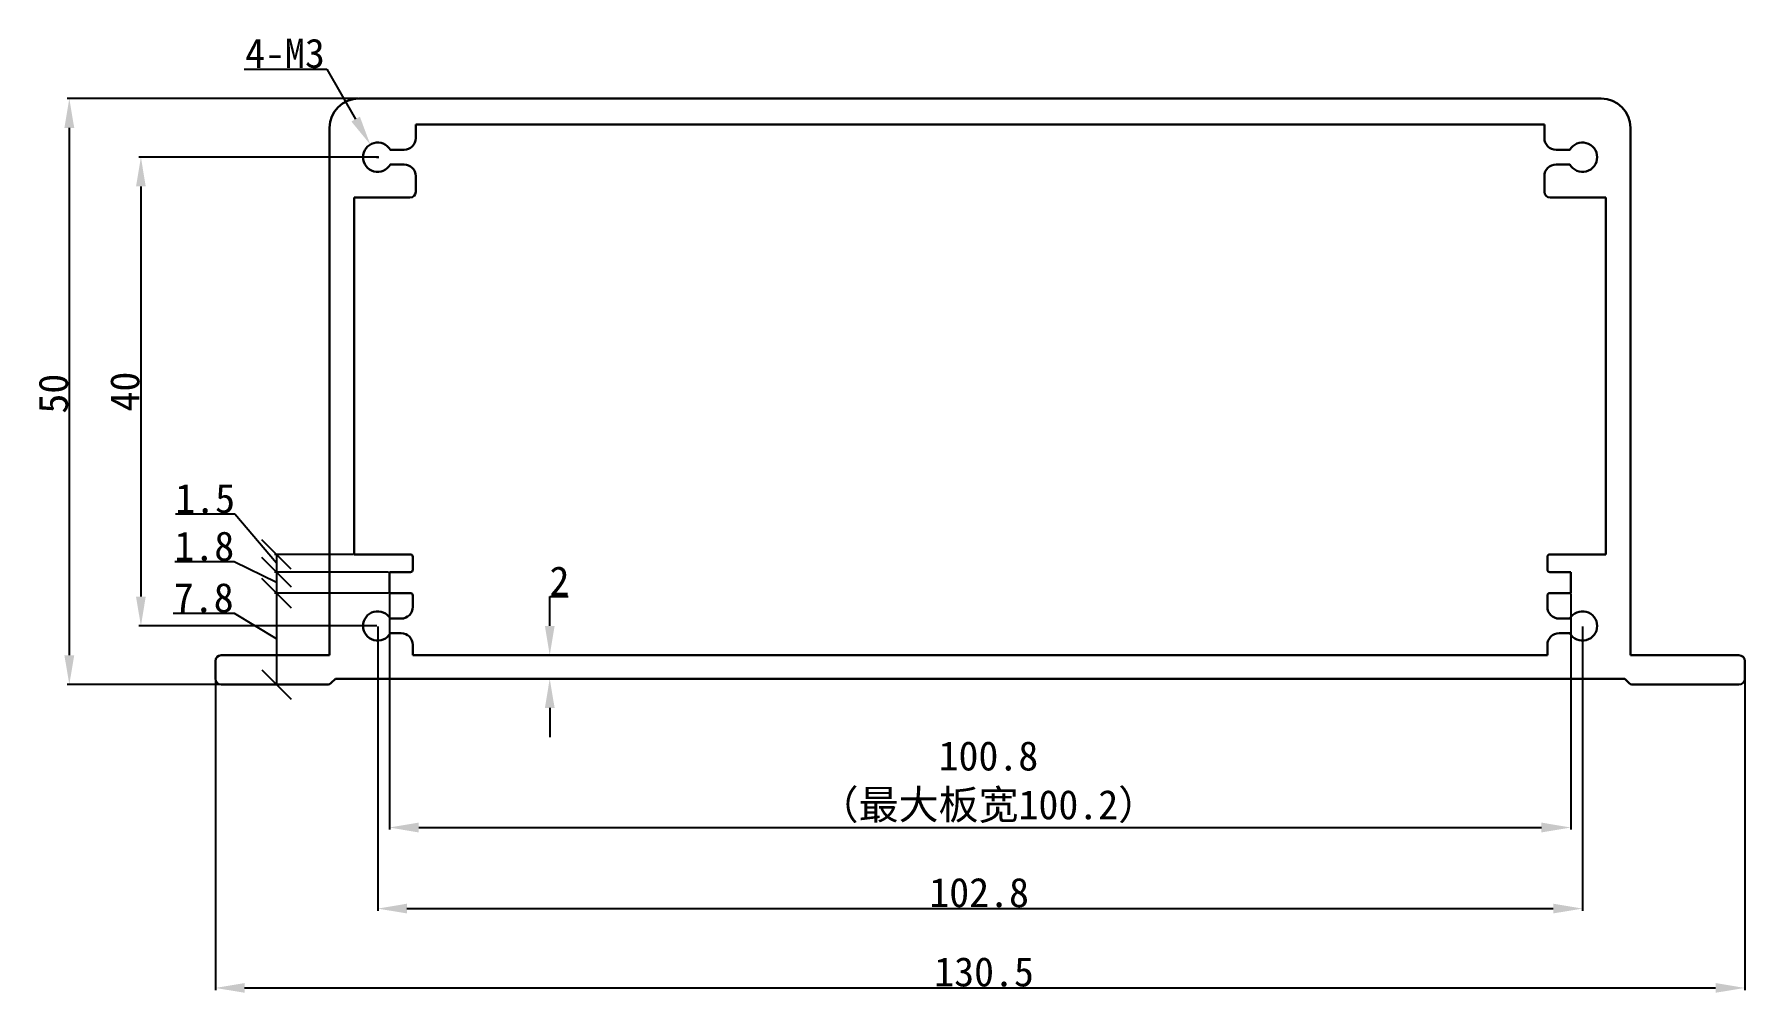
# Model space of a CAD drawing. Header units: inches. Extents: x 508 to 654, y 278 to 360.
import ezdxf

# ---------------------------------------------------------------- set-up
doc = ezdxf.new("R2010")
doc.units = ezdxf.units.IN
doc.header["$MEASUREMENT"] = 0
doc.layers.get('0').update_dxf_attribs({"color": 1})
doc.layers.get('Defpoints').update_dxf_attribs({"color": 3})
doc.layers.add('壳体层', color=7, linetype='Continuous', lineweight=30)
doc.layers.add('标注层', color=7, linetype='Continuous')
doc.layers.add('槽宽标注', color=30, linetype='Continuous')
doc.styles.get("Standard").update_dxf_attribs({"font": 'simhei.ttf'})
doc.dimstyles.get("Standard").update_dxf_attribs({"dimtxt": 2.5, "dimasz": 2.5, "dimexe": 0.18, "dimexo": 0.0625, "dimgap": 0.09, "dimtad": 1, "dimtoh": 1, "dimdec": 1, "dimzin": 0, "dimdsep": 46, "dimtxsty": 'Standard', "dimcen": 0.09, "dimadec": 0, "dimazin": 0, "dimtfac": 1, "dimtdec": 1, "dimtofl": 0, "dimtmove": 0, "dimatfit": 3, "dimfxl": 1, "dimtolj": 1, "dimtzin": 0, "dimarcsym": 0})

# ---------------------------------------------------------------- blocks, each defined once
blk = doc.blocks.new('*D129')
at = {"layer": 'Defpoints', "color": 0, "transparency": 16777216}
for p in [(535.81, 354.76), (511.1, 304.76), (524.06, 304.76)]:
    blk.add_point(p, dxfattribs=at)
at = {"layer": '标注层', "color": 0, "lineweight": -2, "transparency": 16777216}
for p, q in [((535.74, 354.76), (510.92, 354.76)), ((511.1, 352.26), (511.1, 307.26)), ((523.99, 304.76), (510.92, 304.76))]:
    blk.add_line(p, q, dxfattribs=at)
at = {"layer": '标注层', "color": 0, "transparency": 16777216}
for points in [[(510.68, 352.26), (511.52, 352.26), (511.1, 354.76)], [(510.68, 307.26), (511.52, 307.26), (511.1, 304.76)]]:
    blk.add_solid(points, dxfattribs=at)
at = {"layer": '标注层', "color": 0, "transparency": 16777216, "insert": (509.75, 329.58), "char_height": 2.5, "attachment_point": 5, "rotation": 90}
blk.add_mtext('\\A1;50', dxfattribs=at)
blk = doc.blocks.new('*D130')
at = {"layer": 'Defpoints', "color": 0, "transparency": 16777216}
for p in [(537.41, 349.76), (517.21, 309.76), (537.41, 309.76)]:
    blk.add_point(p, dxfattribs=at)
at = {"layer": '标注层', "color": 0, "lineweight": -2, "transparency": 16777216}
for p, q in [((537.34, 349.76), (517.03, 349.76)), ((517.21, 347.26), (517.21, 312.26)), ((537.34, 309.76), (517.03, 309.76))]:
    blk.add_line(p, q, dxfattribs=at)
at = {"layer": '标注层', "color": 0, "transparency": 16777216}
for points in [[(516.79, 347.26), (517.62, 347.26), (517.21, 349.76)], [(516.79, 312.26), (517.62, 312.26), (517.21, 309.76)]]:
    blk.add_solid(points, dxfattribs=at)
at = {"layer": '标注层', "color": 0, "transparency": 16777216, "insert": (515.85, 329.76), "char_height": 2.5, "attachment_point": 5, "rotation": 90}
blk.add_mtext('\\A1;40', dxfattribs=at)
blk = doc.blocks.new('_Oblique')
at = {"color": 0, "linetype": 'ByBlock', "lineweight": -2}
blk.add_line((-0.5, -0.5), (0.5, 0.5), dxfattribs=at)
blk = doc.blocks.new('*D131')
at = {"layer": 'Defpoints', "color": 0, "transparency": 16777216}
for p in [(538.41, 312.56), (528.78, 304.76), (530.51, 304.76)]:
    blk.add_point(p, dxfattribs=at)
at = {"layer": '标注层', "color": 0, "lineweight": -2, "transparency": 16777216}
for p, q in [((538.34, 312.56), (528.6, 312.56)), ((528.78, 312.56), (528.78, 304.76)), ((525.19, 310.82), (519.95, 310.82)), ((528.78, 308.66), (525.19, 310.82)), ((530.45, 304.76), (528.6, 304.76))]:
    blk.add_line(p, q, dxfattribs=at)
at = {"layer": '标注层', "color": 0, "lineweight": -2, "transparency": 16777216, "xscale": 2.5, "yscale": 2.5, "zscale": 2.5}
for p, rotation in [((528.78, 312.56), 90), ((528.78, 304.76), 270)]:
    blk.add_blockref('_Oblique', p, dxfattribs=dict(at, rotation=rotation))
at = {"layer": '标注层', "color": 0, "transparency": 16777216, "insert": (522.57, 312.16), "char_height": 2.5, "attachment_point": 5}
blk.add_mtext('\\A1;7.8', dxfattribs=at)
blk = doc.blocks.new('*D132')
at = {"layer": 'Defpoints', "color": 0, "transparency": 16777216}
for p in [(538.41, 314.36), (528.78, 312.56), (538.41, 312.56)]:
    blk.add_point(p, dxfattribs=at)
at = {"layer": '标注层', "color": 0, "lineweight": -2, "transparency": 16777216}
for p, q in [((525.16, 315.22), (520.09, 315.22)), ((528.78, 313.46), (525.16, 315.22)), ((538.34, 314.36), (528.6, 314.36)), ((528.78, 314.36), (528.78, 312.56)), ((538.34, 312.56), (528.6, 312.56))]:
    blk.add_line(p, q, dxfattribs=at)
at = {"layer": '标注层', "color": 0, "lineweight": -2, "transparency": 16777216, "xscale": 2.5, "yscale": 2.5, "zscale": 2.5}
for p, rotation in [((528.78, 314.36), 90), ((528.78, 312.56), 270)]:
    blk.add_blockref('_Oblique', p, dxfattribs=dict(at, rotation=rotation))
at = {"layer": '标注层', "color": 0, "transparency": 16777216, "insert": (522.62, 316.56), "char_height": 2.5, "attachment_point": 5}
blk.add_mtext('\\A1;1.8', dxfattribs=at)
blk = doc.blocks.new('*D133')
at = {"layer": 'Defpoints', "color": 0, "transparency": 16777216}
for p in [(535.41, 315.86), (528.78, 314.36), (538.41, 314.36)]:
    blk.add_point(p, dxfattribs=at)
at = {"layer": '标注层', "color": 0, "lineweight": -2, "transparency": 16777216}
for p, q in [((525.22, 319.29), (520.16, 319.29)), ((528.78, 315.11), (525.22, 319.29)), ((535.34, 315.86), (528.6, 315.86)), ((528.78, 315.86), (528.78, 314.36)), ((538.34, 314.36), (528.6, 314.36))]:
    blk.add_line(p, q, dxfattribs=at)
at = {"layer": '标注层', "color": 0, "lineweight": -2, "transparency": 16777216, "xscale": 2.5, "yscale": 2.5, "zscale": 2.5}
for p, rotation in [((528.78, 315.86), 90), ((528.78, 314.36), 270)]:
    blk.add_blockref('_Oblique', p, dxfattribs=dict(at, rotation=rotation))
at = {"layer": '标注层', "color": 0, "transparency": 16777216, "insert": (522.69, 320.63), "char_height": 2.5, "attachment_point": 5}
blk.add_mtext('\\A1;1.5', dxfattribs=at)
blk = doc.blocks.new('*D134')
at = {"layer": 'Defpoints', "color": 0, "transparency": 16777216}
for p in [(523.56, 305.26), (654.06, 305.26), (654.06, 278.87)]:
    blk.add_point(p, dxfattribs=at)
at = {"layer": '标注层', "color": 0, "lineweight": -2, "transparency": 16777216}
for p, q in [((523.56, 305.2), (523.56, 278.69)), ((654.06, 305.2), (654.06, 278.69)), ((526.06, 278.87), (651.56, 278.87))]:
    blk.add_line(p, q, dxfattribs=at)
at = {"layer": '标注层', "color": 0, "transparency": 16777216}
for points in [[(526.06, 279.29), (526.06, 278.46), (523.56, 278.87)], [(651.56, 279.29), (651.56, 278.46), (654.06, 278.87)]]:
    blk.add_solid(points, dxfattribs=at)
at = {"layer": '标注层', "color": 0, "transparency": 16777216, "insert": (589.15, 280.23), "char_height": 2.5, "attachment_point": 5}
blk.add_mtext('\\A1;130.5', dxfattribs=at)
blk = doc.blocks.new('*D135')
at = {"layer": 'Defpoints', "color": 0, "transparency": 16777216}
for p in [(537.41, 309.76), (640.21, 309.76), (640.21, 285.64)]:
    blk.add_point(p, dxfattribs=at)
at = {"layer": '标注层', "color": 0, "lineweight": -2, "transparency": 16777216}
for p, q in [((537.41, 309.7), (537.41, 285.46)), ((640.21, 309.7), (640.21, 285.46)), ((539.91, 285.64), (637.71, 285.64))]:
    blk.add_line(p, q, dxfattribs=at)
at = {"layer": '标注层', "color": 0, "transparency": 16777216}
for points in [[(539.91, 286.06), (539.91, 285.23), (537.41, 285.64)], [(637.71, 286.06), (637.71, 285.23), (640.21, 285.64)]]:
    blk.add_solid(points, dxfattribs=at)
at = {"layer": '标注层', "color": 0, "transparency": 16777216, "insert": (588.73, 287), "char_height": 2.5, "attachment_point": 5}
blk.add_mtext('\\A1;102.8', dxfattribs=at)
blk = doc.blocks.new('*D136')
at = {"layer": 'Defpoints', "color": 0, "transparency": 16777216}
for p in [(538.41, 312.56), (639.21, 312.56), (639.21, 292.56)]:
    blk.add_point(p, dxfattribs=at)
at = {"layer": '槽宽标注', "color": 0, "lineweight": -2, "transparency": 16777216}
for p, q in [((538.41, 312.5), (538.41, 292.38)), ((639.21, 312.5), (639.21, 292.38)), ((540.91, 292.56), (636.71, 292.56))]:
    blk.add_line(p, q, dxfattribs=at)
at = {"layer": '槽宽标注', "color": 0, "transparency": 16777216}
for points in [[(540.91, 292.98), (540.91, 292.14), (538.41, 292.56)], [(636.71, 292.98), (636.71, 292.14), (639.21, 292.56)]]:
    blk.add_solid(points, dxfattribs=at)
at = {"layer": '槽宽标注', "color": 0, "transparency": 16777216, "insert": (589.52, 296.43), "char_height": 2.5, "attachment_point": 5}
blk.add_mtext('\\A1;100.8\\P（最大板宽100.2）', dxfattribs=at)
blk = doc.blocks.new('*D137')
at = {"layer": 'Defpoints', "color": 0, "transparency": 16777216}
for p in [(536.78, 350.84), (537.41, 349.76)]:
    blk.add_point(p, dxfattribs=at)
at = {"layer": '标注层', "color": 0, "lineweight": -2, "transparency": 16777216}
for p, q in [((526.02, 357.27), (533.07, 357.27)), ((533.07, 357.27), (535.53, 353.01)), ((537.32, 349.76), (537.5, 349.76)), ((537.41, 349.67), (537.41, 349.85))]:
    blk.add_line(p, q, dxfattribs=at)
at = {"layer": '标注层', "color": 0, "transparency": 16777216}
blk.add_solid([(535.89, 353.22), (535.17, 352.8), (536.78, 350.84)], dxfattribs=at)
at = {"layer": '标注层', "color": 0, "transparency": 16777216, "insert": (529.5, 358.61), "char_height": 2.5, "attachment_point": 5}
blk.add_mtext('\\A1;4-M3', dxfattribs=at)
blk = doc.blocks.new('*D138')
at = {"layer": 'Defpoints', "color": 0, "transparency": 16777216}
for p in [(554.04, 307.26), (552.09, 305.26), (554.04, 305.26)]:
    blk.add_point(p, dxfattribs=at)
at = {"layer": '标注层', "color": 0, "lineweight": -2, "transparency": 16777216}
for p, q in [((552.09, 309.76), (552.09, 312.26)), ((552.09, 312.26), (553.66, 312.26)), ((553.97, 307.26), (551.91, 307.26)), ((553.97, 305.26), (551.91, 305.26)), ((552.09, 302.76), (552.09, 300.26))]:
    blk.add_line(p, q, dxfattribs=at)
at = {"layer": '标注层', "color": 0, "transparency": 16777216}
for points in [[(551.68, 309.76), (552.51, 309.76), (552.09, 307.26)], [(551.68, 302.76), (552.51, 302.76), (552.09, 305.26)]]:
    blk.add_solid(points, dxfattribs=at)
at = {"layer": '标注层', "color": 0, "transparency": 16777216, "insert": (552.92, 313.6), "char_height": 2.5, "attachment_point": 5}
blk.add_mtext('\\A1;2', dxfattribs=at)

msp = doc.modelspace()

# ---------------------------------------------------------------- linework, layer by layer
at = {"layer": '壳体层', "color": 7, "linetype": 'Continuous'}
for p, q in [((641.81, 354.76), (535.81, 354.76)), ((533.31, 307.26), (533.31, 352.26)), ((540.66, 352.56), (636.96, 352.56)), ((540.66, 352.56), (540.66, 351.39)), ((636.96, 352.56), (636.96, 351.39)), ((644.31, 307.26), (644.31, 352.26)), ((538.49, 350.39), (539.66, 350.39)), ((639.12, 350.39), (637.96, 350.39)), ((539.66, 349.14), (538.49, 349.14)), ((637.96, 349.14), (639.12, 349.14)), ((540.66, 346.81), (540.66, 348.14)), ((636.96, 346.81), (636.96, 348.14)), ((535.41, 346.31), (540.16, 346.31)), ((535.41, 346.31), (535.41, 315.86)), ((642.21, 346.31), (637.46, 346.31)), ((642.21, 346.31), (642.21, 315.86)), ((535.41, 315.86), (540.21, 315.86)), ((540.41, 315.66), (540.41, 314.56)), ((637.21, 315.66), (637.21, 314.56)), ((642.21, 315.86), (637.41, 315.86)), ((540.21, 314.36), (538.41, 314.36)), ((538.41, 314.36), (538.41, 312.56)), ((637.41, 314.36), (639.21, 314.36)), ((639.21, 314.36), (639.21, 312.56)), ((538.41, 312.56), (540.21, 312.56)), ((540.41, 311.39), (540.41, 312.36)), ((637.21, 311.39), (637.21, 312.36)), ((639.21, 312.56), (637.41, 312.56)), ((538.49, 310.39), (539.41, 310.39)), ((639.12, 310.39), (638.21, 310.39)), ((538.49, 309.14), (539.41, 309.14)), ((540.41, 307.26), (540.41, 308.14)), ((637.21, 307.26), (637.21, 308.14)), ((639.12, 309.14), (638.21, 309.14)), ((523.56, 305.26), (523.56, 306.76)), ((524.06, 307.26), (533.31, 307.26)), ((540.41, 307.26), (637.21, 307.26)), ((653.56, 307.26), (644.31, 307.26)), ((654.06, 305.26), (654.06, 306.76)), ((533.45, 304.91), (533.81, 305.26)), ((643.81, 305.26), (533.81, 305.26)), ((644.16, 304.91), (643.81, 305.26)), ((533.1, 304.76), (524.06, 304.76)), ((644.51, 304.76), (653.56, 304.76))]:
    msp.add_line(p, q, dxfattribs=at)
for centre, radius, start, end in [((535.81, 352.26), 2.5, 90, 180), ((641.81, 352.26), 2.5, 0, 90), ((537.41, 349.76), 1.25, 30, 330), ((539.66, 351.39), 1, 270, 0), ((637.96, 351.39), 1, 180, 270), ((640.21, 349.76), 1.25, 210, 150), ((539.66, 348.14), 1, 0, 90), ((637.96, 348.14), 1, 90, 180), ((540.16, 346.81), 0.5, 270, 0), ((637.46, 346.81), 0.5, 180, 270), ((540.21, 315.66), 0.2, 0, 90), ((637.41, 315.66), 0.2, 90, 180), ((540.21, 314.56), 0.2, 270, 0), ((637.41, 314.56), 0.2, 180, 270), ((540.21, 312.36), 0.2, 0, 90), ((637.41, 312.36), 0.2, 90, 180), ((537.41, 309.76), 1.25, 30, 330), ((539.41, 311.39), 1, 270, 0), ((638.21, 311.39), 1, 180, 270), ((640.21, 309.76), 1.25, 210, 150), ((539.41, 308.14), 1, 0, 90), ((638.21, 308.14), 1, 90, 180), ((524.06, 306.76), 0.5, 90, 180), ((653.56, 306.76), 0.5, 0, 90), ((524.06, 305.26), 0.5, 180, 270), ((653.56, 305.26), 0.5, 270, 0), ((533.1, 305.26), 0.5, 270, 315), ((644.51, 305.26), 0.5, 225, 270)]:
    msp.add_arc(centre, radius, start, end, dxfattribs=at)

# ---------------------------------------------------------------- dimensions: what is measured, and where the dimension line sits
at = {"layer": '标注层'}
dim = msp.add_radius_dim(center=(537.41, 349.76), mpoint=(536.78, 350.84), text='4-M3', dimstyle='Standard', dxfattribs=at)
dim.commit()
dim.dimension.update_dxf_attribs({"geometry": '*D137', "text_midpoint": (529.5, 357.27), "dimtype": 164})
for base, p1, p2, angle, override, picture, middle in [((511.1, 304.76), (535.81, 354.76), (524.06, 304.76), 270, {"dimdec": 0}, '*D129', (511.1, 329.58)), ((517.21, 309.76), (537.41, 349.76), (537.41, 309.76), 90, {"dimdec": 0}, '*D130', (517.21, 329.76)), ((528.78, 314.36), (535.41, 315.86), (538.41, 314.36), 90, {"dimblk1": 'Oblique', "dimblk2": 'Oblique', "dimsah": 1, "dimtmove": 1}, '*D133', (525.13, 319.29)), ((528.78, 312.56), (538.41, 314.36), (538.41, 312.56), 90, {"dimblk1": 'Oblique', "dimblk2": 'Oblique', "dimsah": 1, "dimtmove": 1}, '*D132', (525.07, 315.22)), ((528.78, 304.76), (538.41, 312.56), (530.51, 304.76), 90, {"dimblk1": 'Oblique', "dimblk2": 'Oblique', "dimsah": 1, "dimtmove": 1}, '*D131', (525.1, 310.82)), ((552.09, 305.26), (554.04, 307.26), (554.04, 305.26), 90, {"dimdec": 0}, '*D138', (552.92, 312.26))]:
    dim = msp.add_linear_dim(base=base, p1=p1, p2=p2, angle=angle, dimstyle='Standard', override=override, dxfattribs=at)
    dim.commit()
    dim.dimension.update_dxf_attribs({"geometry": picture, "text_midpoint": middle, "dimtype": 160})
dim = msp.add_linear_dim(base=(640.21, 285.64), p1=(537.41, 309.76), p2=(640.21, 309.76), dimstyle='Standard', dxfattribs=at)
dim.commit()
dim.dimension.update_dxf_attribs({"geometry": '*D135', "text_midpoint": (588.73, 285.64), "dimtype": 160})
dim = msp.add_linear_dim(base=(654.06, 278.87), p1=(523.56, 305.26), p2=(654.06, 305.26), angle=180, dimstyle='Standard', dxfattribs=at)
dim.commit()
dim.dimension.update_dxf_attribs({"geometry": '*D134', "text_midpoint": (589.15, 278.87), "dimtype": 160})
at = {"layer": '槽宽标注'}
dim = msp.add_linear_dim(base=(639.21, 292.56), p1=(538.41, 312.56), p2=(639.21, 312.56), text='<>\\P（最大板宽100.2）', dimstyle='Standard', dxfattribs=at)
dim.commit()
dim.dimension.update_dxf_attribs({"geometry": '*D136', "text_midpoint": (589.52, 292.56), "dimtype": 160})

doc.saveas('drawing.dxf')
